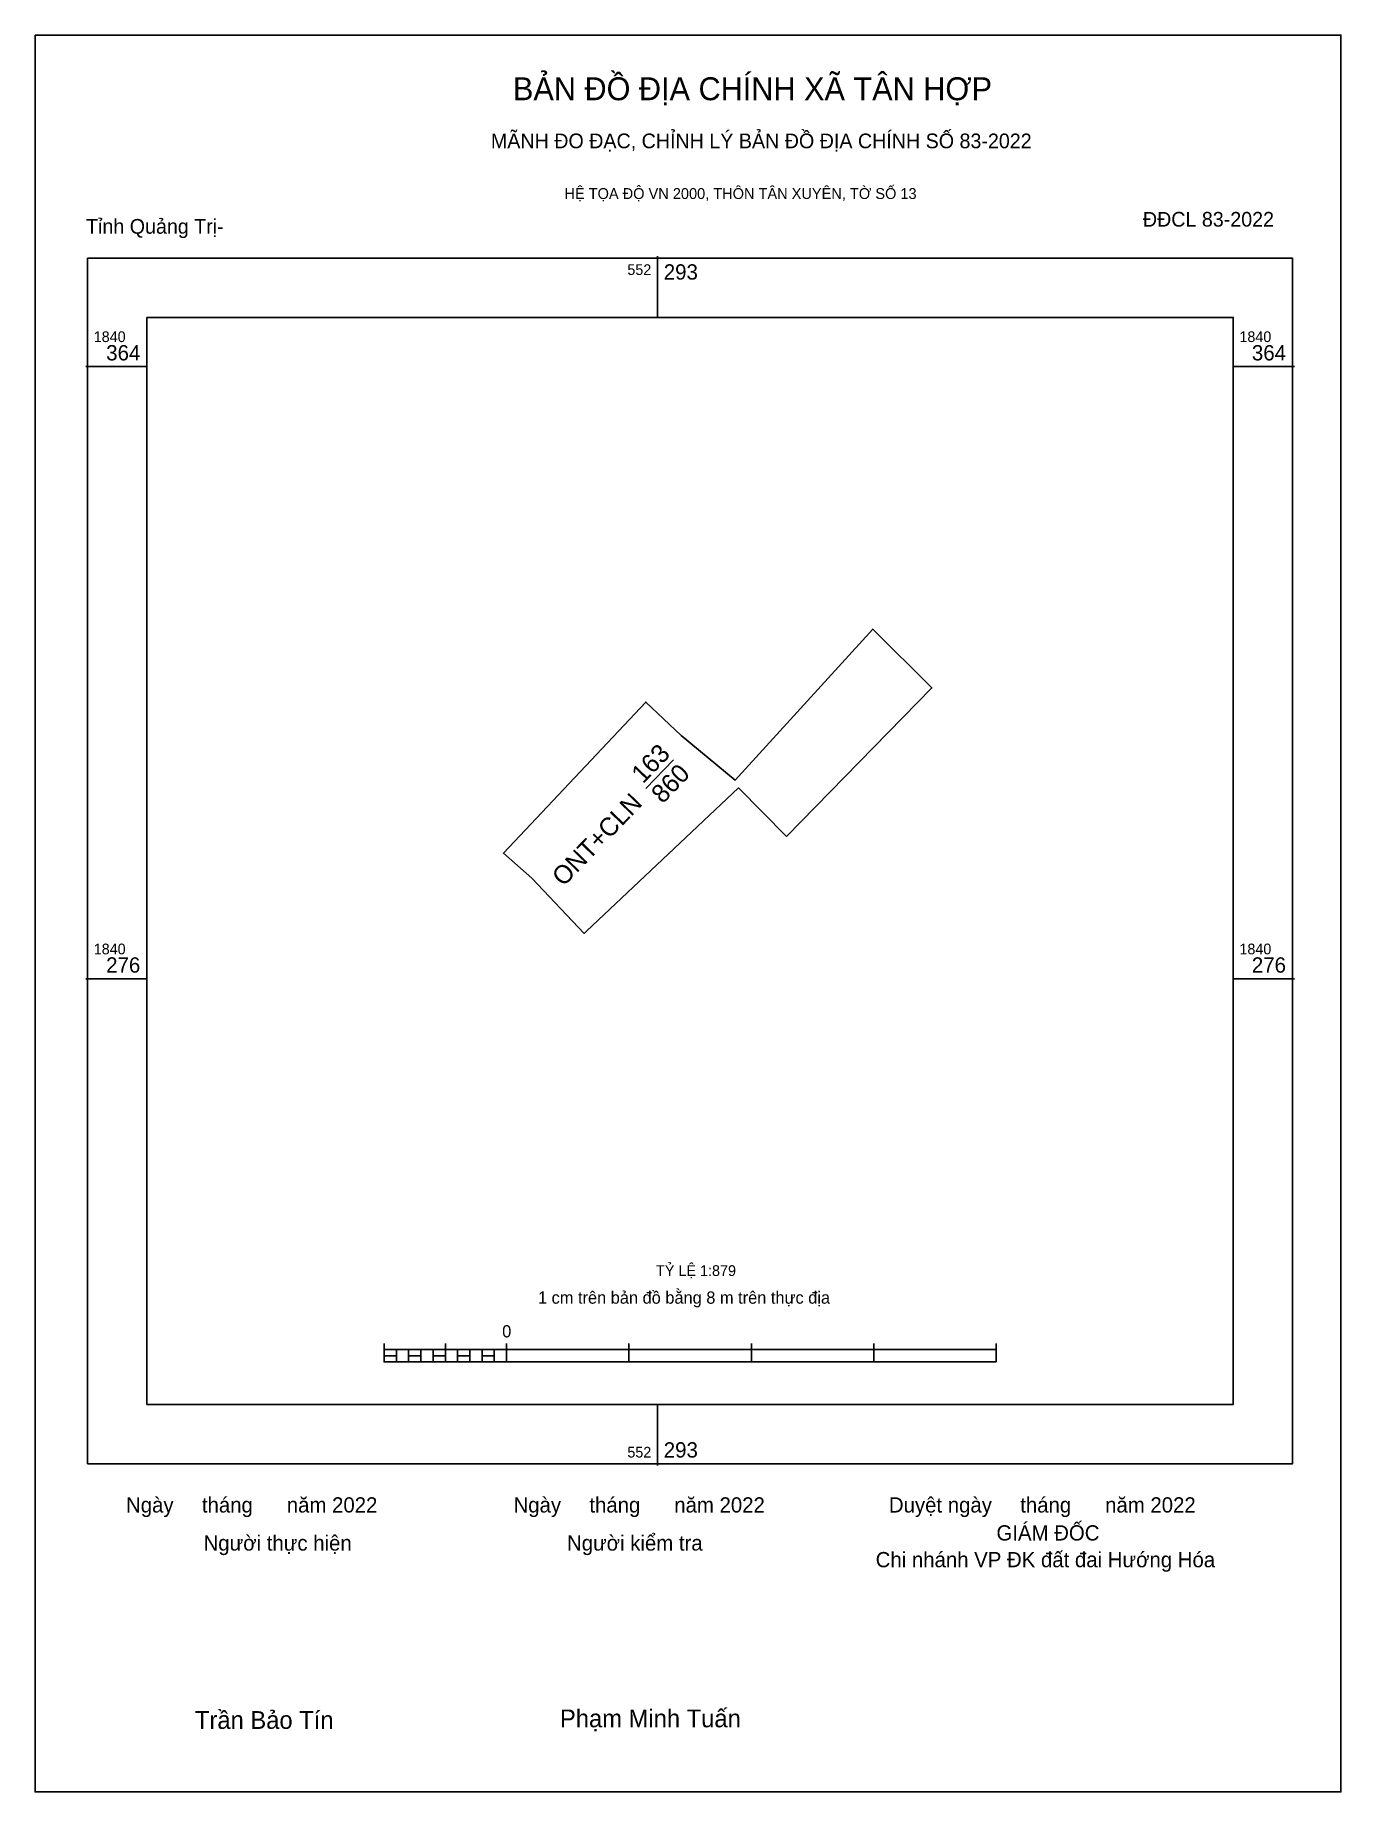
# Model space of a CAD drawing. Extents: x 552204 to 552392, y 1840159 to 1840412.
import ezdxf

# ---------------------------------------------------------------- set-up
doc = ezdxf.new("R2010")
doc.units = 0
for name, color, linetype in [('Level 10', 7, 'Continuous'), ('Level 13', 7, 'Continuous'), ('Level 15', 7, 'Continuous'), ('Level 27', 7, 'Continuous'), ('Level 6', 7, 'Continuous'), ('Level 62', 7, 'Continuous'), ('Level 63', 7, 'Continuous'), ('Level 9', 7, 'Continuous')]:
    doc.layers.add(name, color=color, linetype=linetype)

msp = doc.modelspace()

# ---------------------------------------------------------------- linework, layer by layer
at = {"layer": 'Level 10'}
msp.add_line((552292.26, 1840303.49), (552296.23, 1840307.61), dxfattribs=at)
msp.add_lwpolyline([(552312.44, 1840296.59), (552305.57, 1840303.55), (552283.74, 1840282.98), (552283.4, 1840282.66), (552275.85, 1840290.6), (552271.78, 1840294.19), (552292.24, 1840315.9), (552297.32, 1840311.1), (552305.08, 1840304.67), (552324.86, 1840326.37), (552333.35, 1840317.93)], close=True, dxfattribs=at)
at = {"layer": 'Level 15'}
msp.add_lwpolyline([(552204.47, 1840411.7), (552392.14, 1840411.7), (552392.14, 1840159.33), (552204.47, 1840159.33)], close=True, dxfattribs=at)
at = {"layer": 'Level 27'}
for p, q in [((552324.86, 1840326.37), (552324.86, 1840326.38)), ((552292.24, 1840315.9), (552292.24, 1840315.91)), ((552333.35, 1840317.93), (552333.36, 1840317.94)), ((552297.32, 1840311.1), (552297.33, 1840311.11)), ((552312.44, 1840296.59), (552312.45, 1840296.58)), ((552271.78, 1840294.19), (552271.78, 1840294.19)), ((552283.74, 1840282.98), (552283.75, 1840282.97))]:
    msp.add_line(p, q, dxfattribs=at)
at = {"layer": 'Level 62'}
msp.add_lwpolyline([(552220.54, 1840371.14), (552376.68, 1840371.14), (552376.68, 1840215), (552220.54, 1840215)], close=True, dxfattribs=at)
at = {"layer": 'Level 63'}
for p, q in [((552293.94, 1840379.94), (552293.94, 1840371.14)), ((552211.75, 1840364.09), (552220.54, 1840364.09)), ((552376.68, 1840364.09), (552385.48, 1840364.09)), ((552211.75, 1840276.14), (552220.54, 1840276.14)), ((552376.68, 1840276.14), (552385.48, 1840276.14)), ((552254.63, 1840223.74), (552254.63, 1840221.1)), ((552254.63, 1840222.86), (552342.59, 1840222.86)), ((552256.39, 1840222.86), (552256.39, 1840221.1)), ((552258.15, 1840222.86), (552258.15, 1840221.1)), ((552259.91, 1840222.86), (552259.91, 1840221.1)), ((552261.67, 1840222.86), (552261.67, 1840221.1)), ((552263.43, 1840223.74), (552263.43, 1840221.1)), ((552263.43, 1840222.86), (552263.43, 1840221.1)), ((552265.19, 1840222.86), (552265.19, 1840221.1)), ((552266.95, 1840222.86), (552266.95, 1840221.1)), ((552268.71, 1840222.86), (552268.71, 1840221.1)), ((552270.46, 1840222.86), (552270.46, 1840221.1)), ((552272.22, 1840223.74), (552272.22, 1840221.1)), ((552272.22, 1840222.86), (552272.22, 1840221.1)), ((552289.82, 1840223.74), (552289.82, 1840221.1)), ((552307.41, 1840223.74), (552307.41, 1840221.1)), ((552325, 1840223.74), (552325, 1840221.1)), ((552342.59, 1840223.74), (552342.59, 1840221.1)), ((552254.63, 1840221.1), (552342.59, 1840221.1)), ((552293.94, 1840215), (552293.94, 1840206.21))]:
    msp.add_line(p, q, dxfattribs=at)
for points in [[(552212.02, 1840379.66), (552385.2, 1840379.66), (552385.2, 1840206.48), (552212.02, 1840206.48)], [(552254.63, 1840221.98), (552256.39, 1840221.98), (552256.39, 1840221.1), (552254.63, 1840221.1)], [(552254.63, 1840221.98), (552256.39, 1840221.98), (552256.39, 1840221.1), (552254.63, 1840221.1)], [(552258.15, 1840221.98), (552259.91, 1840221.98), (552259.91, 1840221.1), (552258.15, 1840221.1)], [(552261.67, 1840221.98), (552263.43, 1840221.98), (552263.43, 1840221.1), (552261.67, 1840221.1)], [(552265.19, 1840221.98), (552266.95, 1840221.98), (552266.95, 1840221.1), (552265.19, 1840221.1)], [(552268.71, 1840221.98), (552270.46, 1840221.98), (552270.46, 1840221.1), (552268.71, 1840221.1)]]:
    msp.add_lwpolyline(points, close=True, dxfattribs=at)

# ---------------------------------------------------------------- texts
at = {"layer": 'Level 13'}
for s, p in [('163', (552291.82, 1840304.05)), ('860', (552294.67, 1840301.18)), ('ONT+CLN', (552280.4, 1840289.28))]:
    msp.add_text(s, height=2.639, rotation=46.0712, dxfattribs=at).set_placement(p)
at = {"layer": 'Level 6'}
msp.add_text('TỶ LỆ 1:879', height=1.5462, dxfattribs=at).set_placement((552293.71, 1840233.44))
at = {"layer": 'Level 63'}
for s, height, p in [('BẢN ĐỒ ĐỊA CHÍNH XÃ TÂN HỢP', 3.2929, (552273.15, 1840402.35)), ('MÃNH ĐO ĐẠC, CHỈNH LÝ BẢN ĐỒ ĐỊA CHÍNH SỐ 83-2022', 2.1129, (552269.98, 1840395.45)), ('HỆ TỌA ĐỘ VN 2000, THÔN TÂN XUYÊN, TỜ SỐ 13', 1.5641, (552280.55, 1840388.16)), ('552', 1.539, (552289.59, 1840377.24)), ('293', 2.199, (552294.82, 1840376.58)), ('1840', 1.539, (552212.9, 1840367.61)), ('1840', 1.539, (552377.56, 1840367.61)), ('364', 2.199, (552214.69, 1840364.97)), ('364', 2.199, (552379.35, 1840364.97)), ('1840', 1.539, (552212.9, 1840279.65)), ('1840', 1.539, (552377.56, 1840279.65)), ('276', 2.199, (552214.68, 1840277.02)), ('276', 2.199, (552379.34, 1840277.02)), ('1 cm trên bản đồ bằng 8 m trên thực địa', 1.7592, (552276.74, 1840229.46)), ('0', 1.76, (552271.6, 1840224.62)), ('293', 2.199, (552294.82, 1840207.36)), ('552', 1.539, (552289.59, 1840207.36)), ('Ngày     tháng      năm 2022', 2.1887, (552217.54, 1840199.46)), ('Ngày     tháng      năm 2022', 2.1887, (552273.23, 1840199.46)), ('Duyệt ngày     tháng      năm 2022', 2.1887, (552327.18, 1840199.46)), ('GIÁM ĐỐC', 2.189, (552342.64, 1840195.44)), ('Người thực hiện', 2.1887, (552228.68, 1840193.99)), ('Người kiểm tra', 2.1887, (552280.92, 1840193.99)), ('Chi nhánh VP ĐK đất đai Hướng Hóa', 2.1887, (552325.28, 1840191.6)), ('Trần Bảo Tín', 2.5529, (552227.44, 1840168.38)), ('Phạm Minh Tuấn', 2.5529, (552279.9, 1840168.61))]:
    msp.add_text(s, height=height, dxfattribs=at).set_placement(p)
at = {"layer": 'Level 9'}
for s, p in [('ĐĐCL 83-2022', (552363.68, 1840384.19)), ('Tỉnh Quảng Trị-', (552211.79, 1840383.17))]:
    msp.add_text(s, height=2.1129, dxfattribs=at).set_placement(p)

doc.saveas('drawing.dxf')
